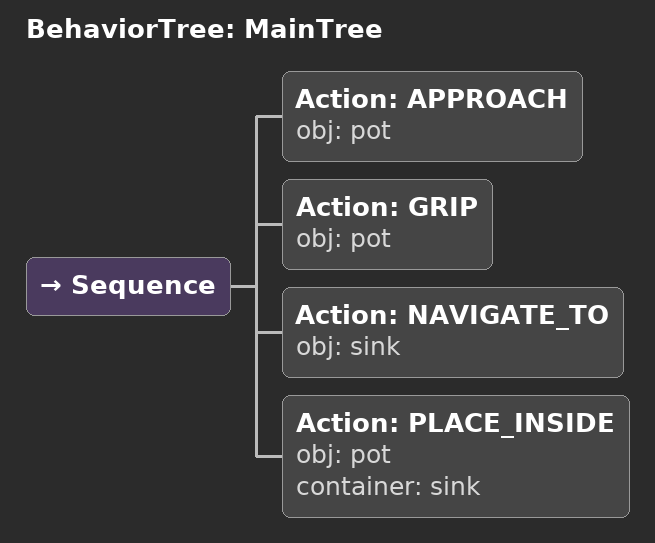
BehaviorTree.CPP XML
<root main_tree_to_execute="MainTree">
  <BehaviorTree ID="MainTree">
    <Sequence>
      <!-- Approach pot -->
      <Action ID="APPROACH" obj="pot" />
      <!-- Grip pot -->
      <Action ID="GRIP" obj="pot" />
      <!-- Navigate to sink -->
      <Action ID="NAVIGATE_TO" obj="sink" />
      <!-- Place pot inside sink -->
      <Action ID="PLACE_INSIDE" obj="pot" container="sink" />
    </Sequence>
  </BehaviorTree>
</root>
